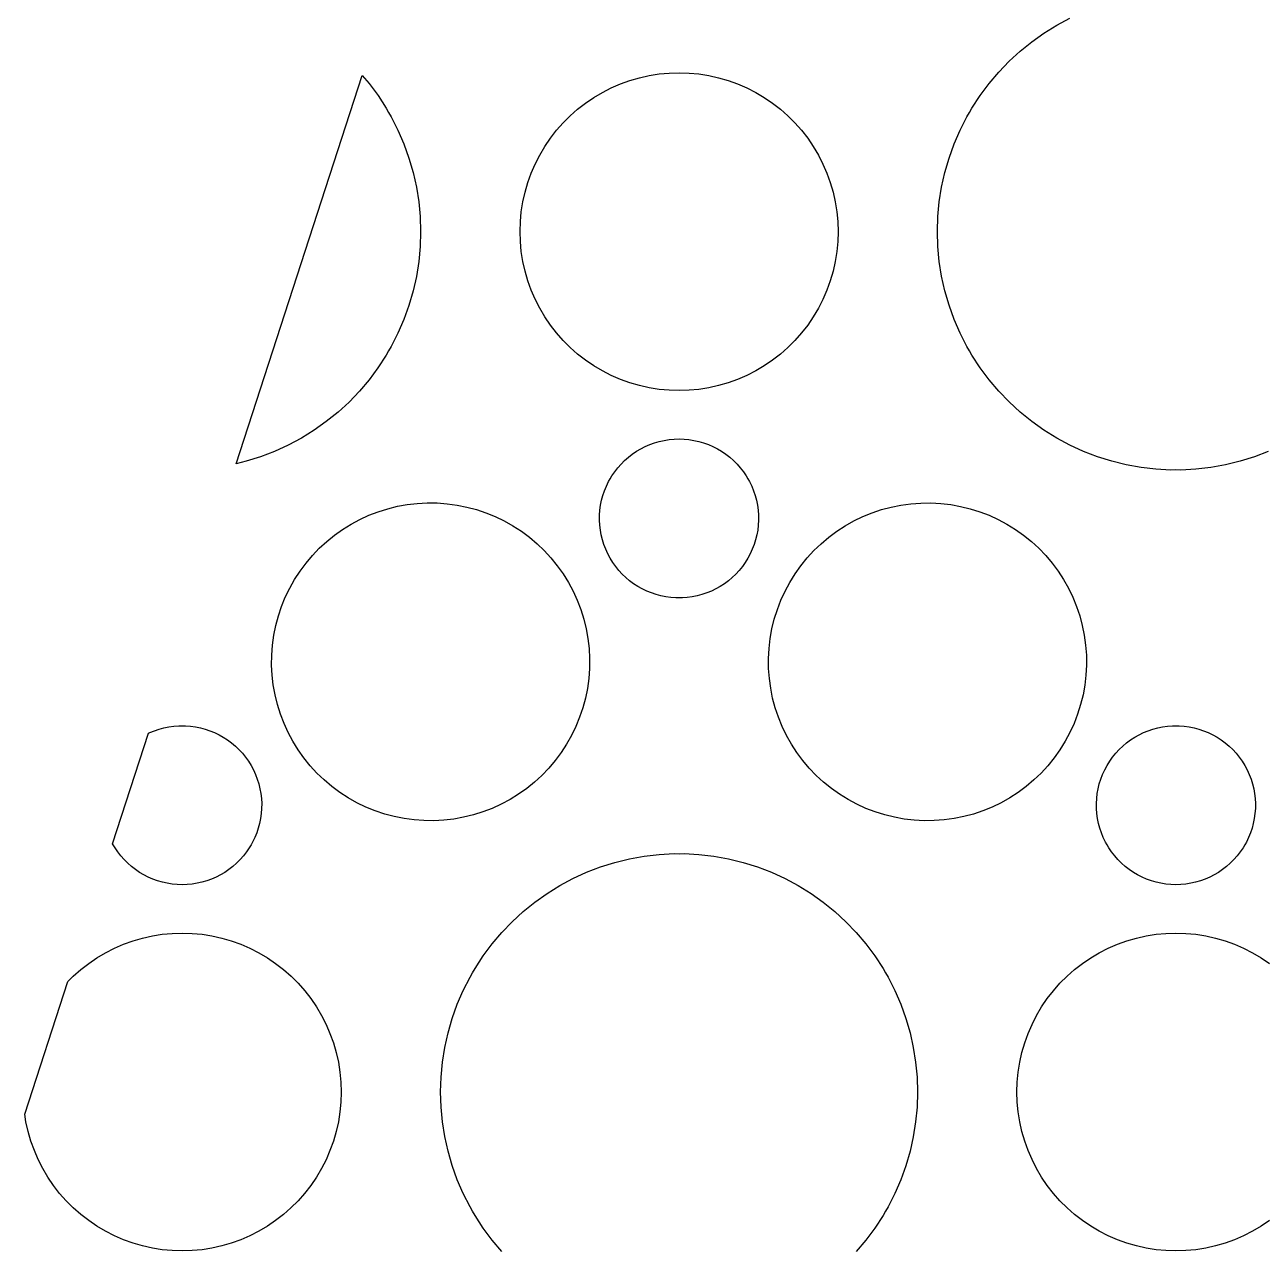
# Model space of a CAD drawing. Header units: metres. Extents: x -75 to 75, y 0 to 231.
# Drawn here: x -41.46 to -10.3, y 60.94 to 91.81 of the extents above; entities that cross this region are included whole.
import ezdxf

# ---------------------------------------------------------------- set-up
doc = ezdxf.new("R2010")
doc.units = ezdxf.units.M

msp = doc.modelspace()

# ---------------------------------------------------------------- linework, layer by layer
for p, q in [((-15.4991, 91.7984), (-15.1684, 91.9758)), ((-16.1266, 91.3815), (-15.8203, 91.5993)), ((-15.8203, 91.5993), (-15.4991, 91.7984)), ((-16.4211, 91.1438), (-16.1266, 91.3815)), ((-16.6985, 90.8886), (-16.4211, 91.1438)), ((-16.959, 90.6166), (-16.6985, 90.8886)), ((-36.1415, 80.7614), (-32.9676, 90.5297)), ((-32.9676, 90.5297), (-32.7988, 90.3297)), ((-26.4736, 90.321), (-26.2356, 90.4064)), ((-26.2356, 90.4064), (-25.9949, 90.477)), ((-25.9949, 90.477), (-25.7504, 90.5312)), ((-25.7504, 90.5312), (-25.5009, 90.5708)), ((-25.5009, 90.5708), (-25.2522, 90.5941)), ((-25.2522, 90.5941), (-25, 90.6021)), ((-25, 90.6021), (-24.7478, 90.5945)), ((-24.7478, 90.5945), (-24.4991, 90.5708)), ((-24.4991, 90.5708), (-24.2496, 90.5312)), ((-24.2496, 90.5312), (-24.0051, 90.477)), ((-24.0051, 90.477), (-23.7644, 90.4064)), ((-23.7644, 90.4064), (-23.5264, 90.321)), ((-17.2012, 90.3297), (-16.959, 90.6166)), ((-32.7988, 90.3297), (-32.5733, 90.0257)), ((-27.1427, 89.9799), (-26.9279, 90.107)), ((-26.9279, 90.107), (-26.704, 90.221)), ((-26.704, 90.221), (-26.4736, 90.321)), ((-23.5264, 90.321), (-23.296, 90.221)), ((-23.296, 90.221), (-23.0721, 90.107)), ((-23.0721, 90.107), (-22.8573, 89.9799)), ((-17.4267, 90.0257), (-17.2012, 90.3297)), ((-32.5733, 90.0257), (-32.3677, 89.7095)), ((-27.5505, 89.6835), (-27.3521, 89.838)), ((-27.3521, 89.838), (-27.1427, 89.9799)), ((-22.8573, 89.9799), (-22.6479, 89.838)), ((-22.6479, 89.838), (-22.4495, 89.6835)), ((-17.6323, 89.7095), (-17.4267, 90.0257)), ((-32.3677, 89.7095), (-32.3067, 89.6011)), ((-32.3067, 89.6011), (-32.2418, 89.4924)), ((-32.2418, 89.4924), (-32.0709, 89.156)), ((-27.9167, 89.3398), (-27.739, 89.5176)), ((-27.739, 89.5176), (-27.5505, 89.6835)), ((-22.4495, 89.6835), (-22.261, 89.5176)), ((-22.261, 89.5176), (-22.0833, 89.3398)), ((-17.9291, 89.156), (-17.7582, 89.4924)), ((-17.7582, 89.4924), (-17.6937, 89.6004)), ((-17.6937, 89.6004), (-17.6323, 89.7095)), ((-32.0709, 89.156), (-31.9218, 88.8119)), ((-28.2368, 88.953), (-28.0819, 89.1525)), ((-28.0819, 89.1525), (-27.9167, 89.3398)), ((-22.0833, 89.3398), (-21.9181, 89.1525)), ((-21.9181, 89.1525), (-21.7632, 88.953)), ((-18.0782, 88.8119), (-17.9291, 89.156)), ((-31.9218, 88.8119), (-31.794, 88.4556)), ((-28.3779, 88.7447), (-28.2368, 88.953)), ((-21.7632, 88.953), (-21.6221, 88.7447)), ((-18.206, 88.4556), (-18.0782, 88.8119)), ((-28.6198, 88.3045), (-28.5057, 88.5288)), ((-28.5057, 88.5288), (-28.3779, 88.7447)), ((-21.6221, 88.7447), (-21.4943, 88.5288)), ((-21.4943, 88.5288), (-21.3802, 88.3045)), ((-31.794, 88.4556), (-31.6883, 88.0936)), ((-28.7189, 88.0756), (-28.6198, 88.3045)), ((-21.3802, 88.3045), (-21.2811, 88.0756)), ((-18.3117, 88.0936), (-18.206, 88.4556)), ((-31.6883, 88.0936), (-31.6063, 87.7258)), ((-28.8044, 87.8376), (-28.7189, 88.0756)), ((-21.2811, 88.0756), (-21.1956, 87.8376)), ((-18.3937, 87.7258), (-18.3117, 88.0936)), ((-31.6063, 87.7258), (-31.5475, 87.3535)), ((-28.9295, 87.3508), (-28.875, 87.5961)), ((-28.875, 87.5961), (-28.8044, 87.8376)), ((-21.1956, 87.8376), (-21.125, 87.5961)), ((-21.125, 87.5961), (-21.0705, 87.3508)), ((-18.4525, 87.3535), (-18.3937, 87.7258)), ((-31.5475, 87.3535), (-31.5125, 86.9797)), ((-28.9688, 87.1029), (-28.9295, 87.3508)), ((-21.0705, 87.3508), (-21.0312, 87.1029)), ((-18.4879, 86.9797), (-18.4525, 87.3535)), ((-31.5125, 86.9797), (-31.5002, 86.6016)), ((-28.9925, 86.8542), (-28.9688, 87.1029)), ((-21.0312, 87.1029), (-21.0079, 86.8542)), ((-18.4998, 86.6032), (-18.4879, 86.9797)), ((-29.0001, 86.6032), (-28.9925, 86.8542)), ((-21.0079, 86.8542), (-20.9999, 86.6016)), ((-31.5002, 86.6016), (-31.5121, 86.2251)), ((-28.9921, 86.3506), (-29.0001, 86.6032)), ((-28.9688, 86.1019), (-28.9921, 86.3506)), ((-21.0075, 86.3506), (-21.0312, 86.1019)), ((-20.9999, 86.6016), (-21.0075, 86.3506)), ((-18.4875, 86.2251), (-18.4998, 86.6032)), ((-31.5121, 86.2251), (-31.5475, 85.8513)), ((-28.9295, 85.854), (-28.9688, 86.1019)), ((-21.0312, 86.1019), (-21.0709, 85.8524)), ((-18.4525, 85.8513), (-18.4875, 86.2251)), ((-31.5475, 85.8513), (-31.6067, 85.4774)), ((-28.875, 85.6087), (-28.9295, 85.854)), ((-21.0709, 85.8524), (-21.1254, 85.6071)), ((-18.3937, 85.479), (-18.4525, 85.8513)), ((-31.6067, 85.4774), (-31.6887, 85.1097)), ((-28.8044, 85.3672), (-28.875, 85.6087)), ((-21.1254, 85.6071), (-21.196, 85.3657)), ((-18.3117, 85.1112), (-18.3937, 85.479)), ((-31.6887, 85.1097), (-31.7944, 84.7477)), ((-28.7189, 85.1292), (-28.8044, 85.3672)), ((-28.6198, 84.9003), (-28.7189, 85.1292)), ((-21.2811, 85.1292), (-21.381, 84.8988)), ((-21.196, 85.3657), (-21.2811, 85.1292)), ((-18.206, 84.7492), (-18.3117, 85.1112)), ((-31.7944, 84.7477), (-31.9218, 84.3929)), ((-28.5057, 84.676), (-28.6198, 84.9003)), ((-21.381, 84.8988), (-21.4951, 84.6748)), ((-18.0782, 84.3929), (-18.206, 84.7492)), ((-28.3779, 84.4601), (-28.5057, 84.676)), ((-28.2368, 84.2518), (-28.3779, 84.4601)), ((-21.6221, 84.4601), (-21.764, 84.2506)), ((-21.4951, 84.6748), (-21.6221, 84.4601)), ((-31.9218, 84.3929), (-32.0717, 84.0473)), ((-28.0819, 84.0523), (-28.2368, 84.2518)), ((-21.764, 84.2506), (-21.9185, 84.0523)), ((-17.9291, 84.0488), (-18.0782, 84.3929)), ((-32.0717, 84.0473), (-32.2426, 83.7112)), ((-27.9167, 83.865), (-28.0819, 84.0523)), ((-27.739, 83.6872), (-27.9167, 83.865)), ((-22.0844, 83.8638), (-22.2622, 83.6861)), ((-21.9185, 84.0523), (-22.0844, 83.8638)), ((-17.7582, 83.7124), (-17.9291, 84.0488)), ((-32.3067, 83.6037), (-32.3677, 83.4953)), ((-32.2426, 83.7112), (-32.3067, 83.6037)), ((-27.5505, 83.5213), (-27.739, 83.6872)), ((-27.3521, 83.3668), (-27.5505, 83.5213)), ((-22.4495, 83.5209), (-22.649, 83.366)), ((-22.2622, 83.6861), (-22.4495, 83.5209)), ((-17.6933, 83.6037), (-17.7582, 83.7124)), ((-17.6323, 83.4953), (-17.6933, 83.6037)), ((-32.3677, 83.4953), (-32.5741, 83.1779)), ((-27.1427, 83.2249), (-27.3521, 83.3668)), ((-26.9279, 83.0978), (-27.1427, 83.2249)), ((-22.8573, 83.2249), (-23.0721, 83.0978)), ((-22.649, 83.366), (-22.8573, 83.2249)), ((-17.4267, 83.1791), (-17.6323, 83.4953)), ((-32.5741, 83.1779), (-32.7988, 82.8751)), ((-26.704, 82.9838), (-26.9279, 83.0978)), ((-26.4736, 82.8838), (-26.704, 82.9838)), ((-26.2356, 82.7984), (-26.4736, 82.8838)), ((-23.5264, 82.8838), (-23.7644, 82.7984)), ((-23.296, 82.9838), (-23.5264, 82.8838)), ((-23.0721, 83.0978), (-23.296, 82.9838)), ((-17.2012, 82.8751), (-17.4267, 83.1791)), ((-33.0421, 82.5871), (-33.3027, 82.3151)), ((-32.7988, 82.8751), (-33.0421, 82.5871)), ((-25.9941, 82.7278), (-26.2356, 82.7984)), ((-25.7504, 82.6736), (-25.9941, 82.7278)), ((-25.5009, 82.634), (-25.7504, 82.6736)), ((-25.2522, 82.6103), (-25.5009, 82.634)), ((-25, 82.6027), (-25.2522, 82.6103)), ((-24.7478, 82.6107), (-25, 82.6027)), ((-24.4991, 82.634), (-24.7478, 82.6107)), ((-24.2496, 82.6736), (-24.4991, 82.634)), ((-24.0059, 82.7278), (-24.2496, 82.6736)), ((-23.7644, 82.7984), (-24.0059, 82.7278)), ((-16.959, 82.5882), (-17.2012, 82.8751)), ((-16.6985, 82.3162), (-16.959, 82.5882)), ((-33.3027, 82.3151), (-33.5789, 82.061)), ((-16.4211, 82.061), (-16.6985, 82.3162)), ((-33.5789, 82.061), (-33.8734, 81.8233)), ((-16.1266, 81.8233), (-16.4211, 82.061)), ((-33.8734, 81.8233), (-34.1797, 81.6055)), ((-15.8203, 81.6051), (-16.1266, 81.8233)), ((-34.5009, 81.4064), (-34.8331, 81.2283)), ((-34.1797, 81.6055), (-34.5009, 81.4064)), ((-25.6176, 81.2878), (-25.4974, 81.3232)), ((-25.4974, 81.3232), (-25.3757, 81.3499)), ((-25.3757, 81.3499), (-25.2502, 81.3698)), ((-25.2502, 81.3698), (-25.1251, 81.3816)), ((-25.1251, 81.3816), (-25, 81.3862)), ((-25, 81.3862), (-24.8749, 81.3816)), ((-24.8749, 81.3816), (-24.7498, 81.3698)), ((-24.7498, 81.3698), (-24.6243, 81.3499)), ((-24.6243, 81.3499), (-24.5026, 81.3232)), ((-24.5026, 81.3232), (-24.3824, 81.2878)), ((-15.4991, 81.4064), (-15.8203, 81.6051)), ((-15.1684, 81.229), (-15.4991, 81.4064)), ((-35.1757, 81.0719), (-35.5263, 80.9368)), ((-34.8331, 81.2283), (-35.1757, 81.0719)), ((-26.1765, 81.0032), (-26.0712, 81.0749)), ((-26.0712, 81.0749), (-25.9644, 81.1378)), ((-25.9644, 81.1378), (-25.8526, 81.1951)), ((-25.8526, 81.1951), (-25.7374, 81.245)), ((-25.7374, 81.245), (-25.6176, 81.2878)), ((-24.3824, 81.2878), (-24.2626, 81.245)), ((-24.2626, 81.245), (-24.1474, 81.1951)), ((-24.1474, 81.1951), (-24.0356, 81.1378)), ((-24.0356, 81.1378), (-23.9288, 81.0749)), ((-23.9288, 81.0749), (-23.8235, 81.0032)), ((-14.8243, 81.0719), (-15.1684, 81.229)), ((-14.4737, 80.9368), (-14.8243, 81.0719)), ((-10.1757, 81.0719), (-10.5263, 80.9368)), ((-35.8875, 80.8239), (-36.1415, 80.7614)), ((-35.5263, 80.9368), (-35.8875, 80.8239)), ((-26.5408, 80.6614), (-26.4587, 80.7545)), ((-26.4587, 80.7545), (-26.3699, 80.8434)), ((-26.3699, 80.8434), (-26.2756, 80.9265)), ((-26.2756, 80.9265), (-26.1765, 81.0032)), ((-23.8235, 81.0032), (-23.7244, 80.9265)), ((-23.7244, 80.9265), (-23.6301, 80.8434)), ((-23.6301, 80.8434), (-23.5413, 80.7545)), ((-23.5413, 80.7545), (-23.4592, 80.6614)), ((-14.1125, 80.8239), (-14.4737, 80.9368)), ((-13.7482, 80.7343), (-14.1125, 80.8239)), ((-13.3755, 80.6671), (-13.7482, 80.7343)), ((-11.2518, 80.7343), (-11.6245, 80.6667)), ((-10.8875, 80.8239), (-11.2518, 80.7343)), ((-10.5263, 80.9368), (-10.8875, 80.8239)), ((-26.7723, 80.3127), (-26.7323, 80.3848)), ((-26.7323, 80.3848), (-26.6891, 80.4565)), ((-26.6891, 80.4565), (-26.6186, 80.5611)), ((-26.6186, 80.5611), (-26.5408, 80.6614)), ((-23.4592, 80.6614), (-23.3814, 80.5611)), ((-23.3814, 80.5611), (-23.3109, 80.4565)), ((-23.3109, 80.4565), (-23.2681, 80.3852)), ((-23.2681, 80.3852), (-23.2277, 80.3127)), ((-13.0016, 80.624), (-13.3755, 80.6671)), ((-12.6263, 80.6038), (-13.0016, 80.624)), ((-12.5, 80.6053), (-12.6263, 80.6038)), ((-12.3737, 80.6042), (-12.5, 80.6053)), ((-11.9987, 80.624), (-12.3737, 80.6042)), ((-11.6245, 80.6667), (-11.9987, 80.624)), ((-26.9154, 79.9629), (-26.8749, 80.0819)), ((-26.8749, 80.0819), (-26.828, 80.1983)), ((-26.828, 80.1983), (-26.7723, 80.3127)), ((-23.2277, 80.3127), (-23.172, 80.1983)), ((-23.172, 80.1983), (-23.1251, 80.0819)), ((-23.1251, 80.0819), (-23.0846, 79.9629)), ((-31.8359, 79.7344), (-31.5845, 79.763)), ((-31.5845, 79.763), (-31.3351, 79.7764)), ((-31.3351, 79.7764), (-31.0822, 79.7741)), ((-31.0822, 79.7741), (-30.8331, 79.7554)), ((-26.973, 79.7184), (-26.9478, 79.8416)), ((-26.9478, 79.8416), (-26.9154, 79.9629)), ((-23.0846, 79.9629), (-23.0522, 79.8416)), ((-23.0522, 79.8416), (-23.027, 79.7184)), ((-19.1669, 79.7554), (-18.9178, 79.7737)), ((-18.9178, 79.7737), (-18.6649, 79.7768)), ((-18.6649, 79.7768), (-18.4151, 79.763)), ((-18.4151, 79.763), (-18.1641, 79.7344)), ((-33.0299, 79.3598), (-32.7999, 79.4651)), ((-32.7999, 79.4651), (-32.5672, 79.5547)), ((-32.5672, 79.5547), (-32.3269, 79.6295)), ((-32.3269, 79.6295), (-32.0812, 79.6902)), ((-32.0812, 79.6902), (-31.8359, 79.7344)), ((-30.8331, 79.7554), (-30.5828, 79.7215)), ((-30.5828, 79.7215), (-30.3364, 79.6715)), ((-30.3364, 79.6715), (-30.0953, 79.6066)), ((-30.0953, 79.6066), (-29.8569, 79.5265)), ((-29.8569, 79.5265), (-29.6227, 79.4312)), ((-27, 79.343), (-26.9993, 79.4704)), ((-26.9993, 79.4704), (-26.9894, 79.594)), ((-26.9894, 79.594), (-26.973, 79.7184)), ((-23.027, 79.7184), (-23.0106, 79.594)), ((-23.0106, 79.594), (-23.0011, 79.4704)), ((-23.0011, 79.4704), (-22.9996, 79.343)), ((-20.3773, 79.4312), (-20.1431, 79.5265)), ((-20.1431, 79.5265), (-19.9047, 79.6066)), ((-19.9047, 79.6066), (-19.6636, 79.6715)), ((-19.6636, 79.6715), (-19.4172, 79.7215)), ((-19.4172, 79.7215), (-19.1669, 79.7554)), ((-18.1641, 79.7344), (-17.9188, 79.6898)), ((-17.9188, 79.6898), (-17.6731, 79.6295)), ((-17.6731, 79.6295), (-17.4328, 79.5547)), ((-17.4328, 79.5547), (-17.2001, 79.4651)), ((-17.2001, 79.4651), (-16.9701, 79.3598)), ((-33.4641, 79.1088), (-33.2493, 79.2419)), ((-33.2493, 79.2419), (-33.0299, 79.3598)), ((-29.6227, 79.4312), (-29.3968, 79.3217)), ((-29.3968, 79.3217), (-29.179, 79.1992)), ((-29.179, 79.1992), (-28.9673, 79.0615)), ((-26.9936, 79.2194), (-27, 79.343)), ((-26.9791, 79.0943), (-26.9936, 79.2194)), ((-23.0064, 79.2191), (-23.0209, 79.0943)), ((-22.9996, 79.343), (-23.0064, 79.2191)), ((-21.0327, 79.0615), (-20.821, 79.1992)), ((-20.821, 79.1992), (-20.6032, 79.3217)), ((-20.6032, 79.3217), (-20.3773, 79.4312)), ((-16.9701, 79.3598), (-16.7507, 79.2419)), ((-16.7507, 79.2419), (-16.5359, 79.1092)), ((-33.8646, 78.8055), (-33.6681, 78.9642)), ((-33.6681, 78.9642), (-33.4641, 79.1088)), ((-28.9673, 79.0615), (-28.7651, 78.9116)), ((-28.7651, 78.9116), (-28.5732, 78.7495)), ((-26.9569, 78.9707), (-26.9791, 79.0943)), ((-26.9268, 78.8486), (-26.9569, 78.9707)), ((-26.889, 78.7273), (-26.9268, 78.8486)), ((-23.0736, 78.8471), (-23.111, 78.7273)), ((-23.0434, 78.9692), (-23.0736, 78.8471)), ((-23.0209, 79.0943), (-23.0434, 78.9692)), ((-21.4268, 78.7495), (-21.2349, 78.9116)), ((-21.2349, 78.9116), (-21.0327, 79.0615)), ((-16.5359, 79.1092), (-16.3319, 78.9642)), ((-16.3319, 78.9642), (-16.1354, 78.8055)), ((-34.2236, 78.4534), (-34.0496, 78.635)), ((-34.0496, 78.635), (-33.8646, 78.8055)), ((-28.5732, 78.7495), (-28.3916, 78.5755)), ((-28.3916, 78.5755), (-28.2227, 78.3916)), ((-26.844, 78.6118), (-26.889, 78.7273)), ((-26.7921, 78.4973), (-26.844, 78.6118)), ((-23.1564, 78.6106), (-23.2086, 78.4958)), ((-23.111, 78.7273), (-23.1564, 78.6106)), ((-21.7773, 78.3916), (-21.6084, 78.5755)), ((-21.6084, 78.5755), (-21.4268, 78.7495)), ((-16.1354, 78.8055), (-15.9504, 78.635)), ((-15.9504, 78.635), (-15.7764, 78.4534)), ((-34.5348, 78.0594), (-34.3842, 78.2627)), ((-34.3842, 78.2627), (-34.2236, 78.4534)), ((-28.2227, 78.3916), (-28.064, 78.1956)), ((-26.7323, 78.3848), (-26.7921, 78.4973)), ((-26.6651, 78.278), (-26.7323, 78.3848)), ((-26.593, 78.1761), (-26.6651, 78.278)), ((-23.3345, 78.278), (-23.4077, 78.175)), ((-23.2677, 78.3848), (-23.3345, 78.278)), ((-23.2086, 78.4958), (-23.2677, 78.3848)), ((-21.936, 78.1956), (-21.7773, 78.3916)), ((-15.7764, 78.4534), (-15.6158, 78.2627)), ((-15.6158, 78.2627), (-15.4652, 78.0594)), ((-34.6718, 77.8488), (-34.5348, 78.0594)), ((-28.064, 78.1956), (-27.919, 77.9919)), ((-27.919, 77.9919), (-27.7851, 77.7756)), ((-26.5137, 78.0773), (-26.593, 78.1761)), ((-26.4297, 77.9861), (-26.5137, 78.0773)), ((-26.339, 77.8992), (-26.4297, 77.9861)), ((-26.2428, 77.8183), (-26.339, 77.8992)), ((-23.661, 77.8992), (-23.7572, 77.8183)), ((-23.5714, 77.985), (-23.661, 77.8992)), ((-23.4863, 78.0773), (-23.5714, 77.985)), ((-23.4077, 78.175), (-23.4863, 78.0773)), ((-22.2149, 77.7756), (-22.081, 77.9919)), ((-22.081, 77.9919), (-21.936, 78.1956)), ((-15.4652, 78.0594), (-15.3282, 77.8488)), ((-34.9049, 77.4036), (-34.7946, 77.631)), ((-34.7946, 77.631), (-34.6718, 77.8488)), ((-27.7851, 77.7756), (-27.6665, 77.5543)), ((-26.1417, 77.7431), (-26.2428, 77.8183)), ((-26.0353, 77.6741), (-26.1417, 77.7431)), ((-25.9274, 77.6127), (-26.0353, 77.6741)), ((-25.8141, 77.5585), (-25.9274, 77.6127)), ((-24.0742, 77.6119), (-24.1859, 77.5585)), ((-23.9647, 77.6741), (-24.0742, 77.6119)), ((-23.8594, 77.7424), (-23.9647, 77.6741)), ((-23.7572, 77.8183), (-23.8594, 77.7424)), ((-22.3335, 77.5543), (-22.2149, 77.7756)), ((-15.3282, 77.8488), (-15.2054, 77.631)), ((-15.2054, 77.631), (-15.0951, 77.4036)), ((-34.9991, 77.1713), (-34.9049, 77.4036)), ((-27.6665, 77.5543), (-27.5623, 77.3258)), ((-27.5623, 77.3258), (-27.4727, 77.0931)), ((-25.6966, 77.5105), (-25.8141, 77.5585)), ((-25.5772, 77.47), (-25.6966, 77.5105)), ((-25.4574, 77.438), (-25.5772, 77.47)), ((-25.3342, 77.4132), (-25.4574, 77.438)), ((-25.2083, 77.396), (-25.3342, 77.4132)), ((-25.0839, 77.3865), (-25.2083, 77.396)), ((-24.9996, 77.3861), (-25.0839, 77.3865)), ((-24.9157, 77.3869), (-24.9996, 77.3861)), ((-24.7917, 77.396), (-24.9157, 77.3869)), ((-24.6658, 77.4132), (-24.7917, 77.396)), ((-24.5426, 77.438), (-24.6658, 77.4132)), ((-24.4228, 77.47), (-24.5426, 77.438)), ((-24.3034, 77.5105), (-24.4228, 77.47)), ((-24.1859, 77.5585), (-24.3034, 77.5105)), ((-22.5273, 77.0931), (-22.4377, 77.3258)), ((-22.4377, 77.3258), (-22.3335, 77.5543)), ((-15.0951, 77.4036), (-15.0009, 77.1713)), ((-35.0796, 76.9329), (-34.9991, 77.1713)), ((-27.4727, 77.0931), (-27.3972, 76.8517)), ((-22.6028, 76.8517), (-22.5273, 77.0931)), ((-15.0009, 77.1713), (-14.9204, 76.9329)), ((-35.1944, 76.4439), (-35.1448, 76.6899)), ((-35.1448, 76.6899), (-35.0796, 76.9329)), ((-27.3972, 76.8517), (-27.3369, 76.6075)), ((-22.6627, 76.6075), (-22.6028, 76.8517)), ((-14.9204, 76.9329), (-14.8552, 76.6899)), ((-14.8552, 76.6899), (-14.8056, 76.4439)), ((-35.2283, 76.1948), (-35.1944, 76.4439)), ((-27.3369, 76.6075), (-27.2923, 76.3599)), ((-27.2923, 76.3599), (-27.264, 76.1105)), ((-22.736, 76.1105), (-22.7077, 76.3599)), ((-22.7077, 76.3599), (-22.6627, 76.6075)), ((-14.8056, 76.4439), (-14.7717, 76.1948)), ((-35.247, 75.9457), (-35.2283, 76.1948)), ((-27.264, 76.1105), (-27.2507, 75.861)), ((-22.7497, 75.861), (-22.736, 76.1105)), ((-14.7717, 76.1948), (-14.7533, 75.9457)), ((-35.2493, 75.6931), (-35.247, 75.9457)), ((-27.2507, 75.861), (-27.253, 75.6084)), ((-22.7467, 75.6084), (-22.7497, 75.861)), ((-14.7533, 75.9457), (-14.7503, 75.6931)), ((-35.236, 75.4436), (-35.2493, 75.6931)), ((-35.2077, 75.1942), (-35.236, 75.4436)), ((-27.253, 75.6084), (-27.2717, 75.3593)), ((-22.7283, 75.3593), (-22.7467, 75.6084)), ((-14.764, 75.4417), (-14.7926, 75.1923)), ((-14.7503, 75.6931), (-14.764, 75.4417)), ((-35.1631, 74.9466), (-35.2077, 75.1942)), ((-27.306, 75.1087), (-27.3556, 74.8627)), ((-27.2717, 75.3593), (-27.306, 75.1087)), ((-22.6944, 75.1102), (-22.7283, 75.3593)), ((-22.6448, 74.8642), (-22.6944, 75.1102)), ((-14.7926, 75.1923), (-14.8373, 74.9466)), ((-35.1028, 74.7025), (-35.1631, 74.9466)), ((-27.3556, 74.8627), (-27.4208, 74.6197)), ((-22.5796, 74.6212), (-22.6448, 74.8642)), ((-14.8373, 74.9466), (-14.8975, 74.7009)), ((-35.0273, 74.461), (-35.1028, 74.7025)), ((-27.4208, 74.6197), (-27.5009, 74.3828)), ((-22.4991, 74.3828), (-22.5796, 74.6212)), ((-14.8975, 74.7009), (-14.9727, 74.461)), ((-37.8342, 74.1409), (-37.7083, 74.1581)), ((-37.7083, 74.1581), (-37.5843, 74.1673)), ((-37.5843, 74.1673), (-37.5004, 74.168)), ((-37.5004, 74.168), (-37.4161, 74.1676)), ((-37.4161, 74.1676), (-37.2917, 74.1581)), ((-37.2917, 74.1581), (-37.1658, 74.1409)), ((-34.9377, 74.2283), (-35.0273, 74.461)), ((-34.8335, 73.9998), (-34.9377, 74.2283)), ((-27.5009, 74.3828), (-27.5959, 74.1489)), ((-22.4049, 74.1505), (-22.4991, 74.3828)), ((-15.0627, 74.2271), (-15.1672, 73.9983)), ((-14.9727, 74.461), (-15.0627, 74.2271)), ((-12.8342, 74.1409), (-12.7083, 74.1581)), ((-12.7083, 74.1581), (-12.5843, 74.1673)), ((-12.5843, 74.1673), (-12.5004, 74.168)), ((-12.5004, 74.168), (-12.4161, 74.1676)), ((-12.4161, 74.1676), (-12.2917, 74.1581)), ((-12.2917, 74.1581), (-12.1658, 74.1409)), ((-39.2486, 71.1988), (-38.3446, 73.981)), ((-38.3446, 73.981), (-38.3141, 73.9956)), ((-38.3141, 73.9956), (-38.1966, 74.0437)), ((-38.1966, 74.0437), (-38.0768, 74.0841)), ((-38.0768, 74.0841), (-37.9574, 74.1161)), ((-37.9574, 74.1161), (-37.8342, 74.1409)), ((-37.1658, 74.1409), (-37.0426, 74.1161)), ((-37.0426, 74.1161), (-36.9232, 74.0841)), ((-36.9232, 74.0841), (-36.8034, 74.0437)), ((-36.8034, 74.0437), (-36.6859, 73.9956)), ((-36.6859, 73.9956), (-36.5726, 73.9414)), ((-36.5726, 73.9414), (-36.4647, 73.88)), ((-36.4647, 73.88), (-36.3583, 73.811)), ((-34.7145, 73.7778), (-34.8335, 73.9998)), ((-27.7054, 73.9231), (-27.8282, 73.7053)), ((-27.5959, 74.1489), (-27.7054, 73.9231)), ((-22.2946, 73.9231), (-22.4049, 74.1505)), ((-22.1718, 73.7053), (-22.2946, 73.9231)), ((-15.1672, 73.9983), (-15.2855, 73.7778)), ((-13.6417, 73.811), (-13.5353, 73.88)), ((-13.5353, 73.88), (-13.4274, 73.9414)), ((-13.4274, 73.9414), (-13.3141, 73.9956)), ((-13.3141, 73.9956), (-13.1966, 74.0437)), ((-13.1966, 74.0437), (-13.0768, 74.0841)), ((-13.0768, 74.0841), (-12.9574, 74.1161)), ((-12.9574, 74.1161), (-12.8342, 74.1409)), ((-12.1658, 74.1409), (-12.0426, 74.1161)), ((-12.0426, 74.1161), (-11.9232, 74.0841)), ((-11.9232, 74.0841), (-11.8034, 74.0437)), ((-11.8034, 74.0437), (-11.6859, 73.9956)), ((-11.6859, 73.9956), (-11.5726, 73.9414)), ((-11.5726, 73.9414), (-11.4647, 73.88)), ((-11.4647, 73.88), (-11.3583, 73.811)), ((-36.3583, 73.811), (-36.2572, 73.7358)), ((-36.2572, 73.7358), (-36.161, 73.6549)), ((-36.161, 73.6549), (-36.0703, 73.568)), ((-36.0703, 73.568), (-35.9863, 73.4768)), ((-34.581, 73.5622), (-34.7145, 73.7778)), ((-34.436, 73.3585), (-34.581, 73.5622)), ((-27.8282, 73.7053), (-27.9659, 73.4936)), ((-22.0348, 73.4947), (-22.1718, 73.7053)), ((-15.419, 73.5622), (-15.5647, 73.3574)), ((-15.2855, 73.7778), (-15.419, 73.5622)), ((-14.0137, 73.4768), (-13.9297, 73.568)), ((-13.9297, 73.568), (-13.839, 73.6549)), ((-13.839, 73.6549), (-13.7428, 73.7358)), ((-13.7428, 73.7358), (-13.6417, 73.811)), ((-11.3583, 73.811), (-11.2572, 73.7358)), ((-11.2572, 73.7358), (-11.161, 73.6549)), ((-11.161, 73.6549), (-11.0703, 73.568)), ((-11.0703, 73.568), (-10.9863, 73.4768)), ((-35.9863, 73.4768), (-35.907, 73.378)), ((-35.907, 73.378), (-35.8349, 73.2761)), ((-35.8349, 73.2761), (-35.7677, 73.1693)), ((-34.2773, 73.1625), (-34.436, 73.3585)), ((-28.1158, 73.2914), (-28.2776, 73.0995)), ((-27.9659, 73.4936), (-28.1158, 73.2914)), ((-21.8842, 73.2914), (-22.0348, 73.4947)), ((-21.7236, 73.1007), (-21.8842, 73.2914)), ((-15.5647, 73.3574), (-15.7227, 73.1625)), ((-14.2323, 73.1693), (-14.1655, 73.2761)), ((-14.1655, 73.2761), (-14.093, 73.378)), ((-14.093, 73.378), (-14.0137, 73.4768)), ((-10.9863, 73.4768), (-10.907, 73.378)), ((-10.907, 73.378), (-10.8349, 73.2761)), ((-10.8349, 73.2761), (-10.7677, 73.1693)), ((-35.7677, 73.1693), (-35.7079, 73.0568)), ((-35.7079, 73.0568), (-35.656, 72.9424)), ((-35.656, 72.9424), (-35.611, 72.8268)), ((-34.1084, 72.9786), (-34.2773, 73.1625)), ((-33.9268, 72.8046), (-34.1084, 72.9786)), ((-28.4515, 72.9179), (-28.6354, 72.7486)), ((-28.2776, 73.0995), (-28.4515, 72.9179)), ((-21.5496, 72.9191), (-21.7236, 73.1007)), ((-21.3646, 72.7486), (-21.5496, 72.9191)), ((-15.8928, 72.9774), (-16.0732, 72.8046)), ((-15.7227, 73.1625), (-15.8928, 72.9774)), ((-14.389, 72.8268), (-14.344, 72.9424)), ((-14.344, 72.9424), (-14.2921, 73.0568)), ((-14.2921, 73.0568), (-14.2323, 73.1693)), ((-10.7677, 73.1693), (-10.7079, 73.0568)), ((-10.7079, 73.0568), (-10.656, 72.9424)), ((-10.656, 72.9424), (-10.611, 72.8268)), ((-35.611, 72.8268), (-35.5732, 72.7055)), ((-35.5732, 72.7055), (-35.5431, 72.5834)), ((-33.7349, 72.6425), (-33.9268, 72.8046)), ((-33.5327, 72.4926), (-33.7349, 72.6425)), ((-28.6354, 72.7486), (-28.8319, 72.5899)), ((-21.1681, 72.5899), (-21.3646, 72.7486)), ((-16.2651, 72.6425), (-16.4684, 72.4918)), ((-16.0732, 72.8046), (-16.2651, 72.6425)), ((-14.4569, 72.5834), (-14.4268, 72.7055)), ((-14.4268, 72.7055), (-14.389, 72.8268)), ((-10.611, 72.8268), (-10.5732, 72.7055)), ((-10.5732, 72.7055), (-10.5431, 72.5834)), ((-35.5431, 72.5834), (-35.5209, 72.4598)), ((-35.5209, 72.4598), (-35.5064, 72.3347)), ((-35.5064, 72.3347), (-35.5, 72.2111)), ((-33.321, 72.3549), (-33.5327, 72.4926)), ((-33.1032, 72.2324), (-33.321, 72.3549)), ((-29.2507, 72.3122), (-29.4716, 72.1935)), ((-29.0359, 72.4453), (-29.2507, 72.3122)), ((-28.8319, 72.5899), (-29.0359, 72.4453)), ((-20.9641, 72.4449), (-21.1681, 72.5899)), ((-20.7493, 72.3122), (-20.9641, 72.4449)), ((-20.5299, 72.1943), (-20.7493, 72.3122)), ((-16.679, 72.3549), (-16.8968, 72.2324)), ((-16.4684, 72.4918), (-16.679, 72.3549)), ((-14.5004, 72.2111), (-14.4936, 72.3351)), ((-14.4936, 72.3351), (-14.4791, 72.4598)), ((-14.4791, 72.4598), (-14.4569, 72.5834)), ((-10.5431, 72.5834), (-10.5209, 72.4598)), ((-10.5209, 72.4598), (-10.5064, 72.3347)), ((-10.5064, 72.3347), (-10.5, 72.2111)), ((-35.5007, 72.0837), (-35.5106, 71.9601)), ((-35.5, 72.2111), (-35.5007, 72.0837)), ((-32.8773, 72.123), (-33.1032, 72.2324)), ((-32.6431, 72.0276), (-32.8773, 72.123)), ((-32.4051, 71.9475), (-32.6431, 72.0276)), ((-29.9328, 71.9994), (-30.1731, 71.9246)), ((-29.7001, 72.089), (-29.9328, 71.9994)), ((-29.4716, 72.1935), (-29.7001, 72.089)), ((-20.2999, 72.089), (-20.5299, 72.1943)), ((-20.0672, 71.9994), (-20.2999, 72.089)), ((-19.8269, 71.9246), (-20.0672, 71.9994)), ((-17.3569, 72.0276), (-17.5949, 71.9475)), ((-17.1227, 72.123), (-17.3569, 72.0276)), ((-16.8968, 72.2324), (-17.1227, 72.123)), ((-14.4989, 72.0837), (-14.5004, 72.2111)), ((-14.4894, 71.9601), (-14.4989, 72.0837)), ((-10.5007, 72.0837), (-10.5106, 71.9601)), ((-10.5, 72.2111), (-10.5007, 72.0837)), ((-35.5526, 71.711), (-35.585, 71.5897)), ((-35.5274, 71.8342), (-35.5526, 71.711)), ((-35.5106, 71.9601), (-35.5274, 71.8342)), ((-32.1636, 71.8826), (-32.4051, 71.9475)), ((-31.9172, 71.8327), (-32.1636, 71.8826)), ((-31.6669, 71.7987), (-31.9172, 71.8327)), ((-31.4178, 71.78), (-31.6669, 71.7987)), ((-31.1649, 71.7777), (-31.4178, 71.78)), ((-30.9155, 71.7911), (-31.1649, 71.7777)), ((-30.6641, 71.8197), (-30.9155, 71.7911)), ((-30.4188, 71.8639), (-30.6641, 71.8197)), ((-30.1731, 71.9246), (-30.4188, 71.8639)), ((-19.5812, 71.8639), (-19.8269, 71.9246)), ((-19.3359, 71.8197), (-19.5812, 71.8639)), ((-19.0849, 71.7911), (-19.3359, 71.8197)), ((-18.8351, 71.7773), (-19.0849, 71.7911)), ((-18.5822, 71.7804), (-18.8351, 71.7773)), ((-18.3331, 71.7987), (-18.5822, 71.7804)), ((-18.0828, 71.8327), (-18.3331, 71.7987)), ((-17.8364, 71.8826), (-18.0828, 71.8327)), ((-17.5949, 71.9475), (-17.8364, 71.8826)), ((-14.473, 71.8357), (-14.4894, 71.9601)), ((-14.4478, 71.7125), (-14.473, 71.8357)), ((-14.4154, 71.5912), (-14.4478, 71.7125)), ((-10.5526, 71.711), (-10.585, 71.5897)), ((-10.5274, 71.8342), (-10.5526, 71.711)), ((-10.5106, 71.9601), (-10.5274, 71.8342)), ((-35.6728, 71.3543), (-35.7277, 71.2414)), ((-35.6251, 71.4722), (-35.6728, 71.3543)), ((-35.585, 71.5897), (-35.6251, 71.4722)), ((-14.3749, 71.4722), (-14.4154, 71.5912)), ((-14.328, 71.3558), (-14.3749, 71.4722)), ((-14.2723, 71.2414), (-14.328, 71.3558)), ((-10.6728, 71.3543), (-10.7277, 71.2414)), ((-10.6251, 71.4722), (-10.6728, 71.3543)), ((-10.585, 71.5897), (-10.6251, 71.4722)), ((-39.2319, 71.1689), (-39.2486, 71.1988)), ((-39.1891, 71.0976), (-39.2319, 71.1689)), ((-39.1186, 70.993), (-39.1891, 71.0976)), ((-35.8116, 71.0964), (-35.8822, 70.9919)), ((-35.7677, 71.1693), (-35.8116, 71.0964)), ((-35.7277, 71.2414), (-35.7677, 71.1693)), ((-14.2319, 71.1689), (-14.2723, 71.2414)), ((-14.1891, 71.0976), (-14.2319, 71.1689)), ((-14.1186, 70.993), (-14.1891, 71.0976)), ((-10.8116, 71.0964), (-10.8822, 70.9919)), ((-10.7677, 71.1693), (-10.8116, 71.0964)), ((-10.7277, 71.2414), (-10.7677, 71.1693)), ((-39.0408, 70.8927), (-39.1186, 70.993)), ((-38.9587, 70.7996), (-39.0408, 70.8927)), ((-38.8699, 70.7108), (-38.9587, 70.7996)), ((-36.0424, 70.7985), (-36.1313, 70.7096)), ((-35.9596, 70.8927), (-36.0424, 70.7985)), ((-35.8822, 70.9919), (-35.9596, 70.8927)), ((-26.9737, 70.6173), (-26.6125, 70.7302)), ((-26.6125, 70.7302), (-26.2482, 70.8199)), ((-26.2482, 70.8199), (-25.8755, 70.8874)), ((-25.8755, 70.8874), (-25.5013, 70.9301)), ((-25.5013, 70.9301), (-25.1263, 70.9499)), ((-25.1263, 70.9499), (-25, 70.9488)), ((-25, 70.9488), (-24.8737, 70.9503)), ((-24.8737, 70.9503), (-24.4984, 70.9301)), ((-24.4984, 70.9301), (-24.1245, 70.887)), ((-24.1245, 70.887), (-23.7518, 70.8199)), ((-23.7518, 70.8199), (-23.3875, 70.7302)), ((-23.3875, 70.7302), (-23.0263, 70.6173)), ((-14.0408, 70.8927), (-14.1186, 70.993)), ((-13.9587, 70.7996), (-14.0408, 70.8927)), ((-13.8699, 70.7108), (-13.9587, 70.7996)), ((-11.0424, 70.7985), (-11.1313, 70.7096)), ((-10.9596, 70.8927), (-11.0424, 70.7985)), ((-10.8822, 70.9919), (-10.9596, 70.8927)), ((-38.7756, 70.6276), (-38.8699, 70.7108)), ((-38.6765, 70.5509), (-38.7756, 70.6276)), ((-38.5712, 70.4792), (-38.6765, 70.5509)), ((-38.4644, 70.4163), (-38.5712, 70.4792)), ((-38.3526, 70.359), (-38.4644, 70.4163)), ((-36.5356, 70.4163), (-36.6474, 70.359)), ((-36.4288, 70.4792), (-36.5356, 70.4163)), ((-36.3247, 70.5502), (-36.4288, 70.4792)), ((-36.2244, 70.6276), (-36.3247, 70.5502)), ((-36.1313, 70.7096), (-36.2244, 70.6276)), ((-27.6684, 70.3251), (-27.3243, 70.4823)), ((-27.3243, 70.4823), (-26.9737, 70.6173)), ((-23.0263, 70.6173), (-22.6757, 70.4823)), ((-22.6757, 70.4823), (-22.3316, 70.3251)), ((-13.7756, 70.6276), (-13.8699, 70.7108)), ((-13.6765, 70.5509), (-13.7756, 70.6276)), ((-13.5712, 70.4792), (-13.6765, 70.5509)), ((-13.4644, 70.4163), (-13.5712, 70.4792)), ((-13.3526, 70.359), (-13.4644, 70.4163)), ((-11.5356, 70.4163), (-11.6474, 70.359)), ((-11.4288, 70.4792), (-11.5356, 70.4163)), ((-11.3247, 70.5502), (-11.4288, 70.4792)), ((-11.2244, 70.6276), (-11.3247, 70.5502)), ((-11.1313, 70.7096), (-11.2244, 70.6276)), ((-38.2374, 70.3091), (-38.3526, 70.359)), ((-38.1176, 70.2663), (-38.2374, 70.3091)), ((-37.9967, 70.2309), (-38.1176, 70.2663)), ((-37.8757, 70.2042), (-37.9967, 70.2309)), ((-37.7502, 70.1843), (-37.8757, 70.2042)), ((-37.6251, 70.1725), (-37.7502, 70.1843)), ((-37.5, 70.1679), (-37.6251, 70.1725)), ((-37.3749, 70.1725), (-37.5, 70.1679)), ((-37.2498, 70.1843), (-37.3749, 70.1725)), ((-37.1243, 70.2042), (-37.2498, 70.1843)), ((-37.0033, 70.2309), (-37.1243, 70.2042)), ((-36.8824, 70.2663), (-37.0033, 70.2309)), ((-36.7626, 70.3091), (-36.8824, 70.2663)), ((-36.6474, 70.359), (-36.7626, 70.3091)), ((-28.3203, 69.9486), (-27.9991, 70.1477)), ((-27.9991, 70.1477), (-27.6684, 70.3251)), ((-22.3316, 70.3251), (-22.0009, 70.1477)), ((-22.0009, 70.1477), (-21.6797, 69.949)), ((-13.2374, 70.3091), (-13.3526, 70.359)), ((-13.1176, 70.2663), (-13.2374, 70.3091)), ((-12.9967, 70.2309), (-13.1176, 70.2663)), ((-12.8757, 70.2042), (-12.9967, 70.2309)), ((-12.7502, 70.1843), (-12.8757, 70.2042)), ((-12.6251, 70.1725), (-12.7502, 70.1843)), ((-12.5, 70.1679), (-12.6251, 70.1725)), ((-12.3749, 70.1725), (-12.5, 70.1679)), ((-12.2498, 70.1843), (-12.3749, 70.1725)), ((-12.1243, 70.2042), (-12.2498, 70.1843)), ((-12.0033, 70.2309), (-12.1243, 70.2042)), ((-11.8824, 70.2663), (-12.0033, 70.2309)), ((-11.7626, 70.3091), (-11.8824, 70.2663)), ((-11.6474, 70.359), (-11.7626, 70.3091)), ((-28.6266, 69.7308), (-28.3203, 69.9486)), ((-21.6797, 69.949), (-21.3734, 69.7308)), ((-29.1985, 69.2379), (-28.9211, 69.4931)), ((-28.9211, 69.4931), (-28.6266, 69.7308)), ((-21.3734, 69.7308), (-21.0789, 69.4931)), ((-21.0789, 69.4931), (-20.8015, 69.2379)), ((-29.459, 68.9659), (-29.1985, 69.2379)), ((-20.8015, 69.2379), (-20.541, 68.9659)), ((-38.4949, 68.8263), (-38.2504, 68.8805)), ((-38.2504, 68.8805), (-38.0009, 68.9201)), ((-38.0009, 68.9201), (-37.7522, 68.9434)), ((-37.7522, 68.9434), (-37.5, 68.9514)), ((-37.5, 68.9514), (-37.2478, 68.9438)), ((-37.2478, 68.9438), (-36.9991, 68.9201)), ((-36.9991, 68.9201), (-36.7496, 68.8805)), ((-36.7496, 68.8805), (-36.5051, 68.8263)), ((-29.7012, 68.679), (-29.459, 68.9659)), ((-20.541, 68.9659), (-20.2988, 68.679)), ((-13.4949, 68.8263), (-13.2504, 68.8805)), ((-13.2504, 68.8805), (-13.0009, 68.9201)), ((-13.0009, 68.9201), (-12.7522, 68.9434)), ((-12.7522, 68.9434), (-12.5, 68.9514)), ((-12.5, 68.9514), (-12.2478, 68.9438)), ((-12.2478, 68.9438), (-11.9991, 68.9201)), ((-11.9991, 68.9201), (-11.7496, 68.8805)), ((-11.7496, 68.8805), (-11.5051, 68.8263)), ((-39.4279, 68.4563), (-39.204, 68.5703)), ((-39.204, 68.5703), (-38.9736, 68.6703)), ((-38.9736, 68.6703), (-38.7356, 68.7557)), ((-38.7356, 68.7557), (-38.4949, 68.8263)), ((-36.5051, 68.8263), (-36.2644, 68.7557)), ((-36.2644, 68.7557), (-36.0264, 68.6703)), ((-36.0264, 68.6703), (-35.796, 68.5703)), ((-35.796, 68.5703), (-35.5721, 68.4563)), ((-29.9267, 68.375), (-29.7012, 68.679)), ((-20.2988, 68.679), (-20.0733, 68.375)), ((-14.4279, 68.4563), (-14.204, 68.5703)), ((-14.204, 68.5703), (-13.9736, 68.6703)), ((-13.9736, 68.6703), (-13.7356, 68.7557)), ((-13.7356, 68.7557), (-13.4949, 68.8263)), ((-11.5051, 68.8263), (-11.2644, 68.7557)), ((-11.2644, 68.7557), (-11.0264, 68.6703)), ((-11.0264, 68.6703), (-10.796, 68.5703)), ((-10.796, 68.5703), (-10.5721, 68.4563)), ((-39.8521, 68.1873), (-39.6427, 68.3292)), ((-39.6427, 68.3292), (-39.4279, 68.4563)), ((-35.5721, 68.4563), (-35.3573, 68.3292)), ((-35.3573, 68.3292), (-35.1479, 68.1873)), ((-30.1323, 68.0588), (-29.9267, 68.375)), ((-20.0733, 68.375), (-19.8677, 68.0588)), ((-14.8521, 68.1873), (-14.6427, 68.3292)), ((-14.6427, 68.3292), (-14.4279, 68.4563)), ((-10.5721, 68.4563), (-10.3573, 68.3292)), ((-10.3573, 68.3292), (-10.1479, 68.1873)), ((-40.239, 67.8669), (-40.0505, 68.0328)), ((-40.0505, 68.0328), (-39.8521, 68.1873)), ((-35.1479, 68.1873), (-34.9495, 68.0328)), ((-34.9495, 68.0328), (-34.761, 67.8669)), ((-30.2582, 67.8417), (-30.1937, 67.9497)), ((-30.1937, 67.9497), (-30.1323, 68.0588)), ((-19.8677, 68.0588), (-19.8067, 67.9504)), ((-19.8067, 67.9504), (-19.7418, 67.8417)), ((-15.239, 67.8669), (-15.0505, 68.0328)), ((-15.0505, 68.0328), (-14.8521, 68.1873)), ((-41.4597, 64.3936), (-40.3755, 67.7303)), ((-40.3755, 67.7303), (-40.239, 67.8669)), ((-34.761, 67.8669), (-34.5833, 67.6891)), ((-34.5833, 67.6891), (-34.4181, 67.5018)), ((-30.4291, 67.5053), (-30.2582, 67.8417)), ((-19.7418, 67.8417), (-19.5709, 67.5053)), ((-15.5819, 67.5018), (-15.4167, 67.6891)), ((-15.4167, 67.6891), (-15.239, 67.8669)), ((-34.4181, 67.5018), (-34.2632, 67.3023)), ((-34.2632, 67.3023), (-34.1221, 67.094)), ((-30.5782, 67.1612), (-30.4291, 67.5053)), ((-19.5709, 67.5053), (-19.4218, 67.1612)), ((-15.8779, 67.094), (-15.7368, 67.3023)), ((-15.7368, 67.3023), (-15.5819, 67.5018)), ((-34.1221, 67.094), (-33.9943, 66.8781)), ((-30.706, 66.8049), (-30.5782, 67.1612)), ((-19.4218, 67.1612), (-19.294, 66.8049)), ((-16.0057, 66.8781), (-15.8779, 67.094)), ((-33.9943, 66.8781), (-33.8802, 66.6538)), ((-30.8117, 66.4429), (-30.706, 66.8049)), ((-19.294, 66.8049), (-19.1883, 66.4429)), ((-16.1198, 66.6538), (-16.0057, 66.8781)), ((-33.8802, 66.6538), (-33.7811, 66.4249)), ((-33.7811, 66.4249), (-33.6956, 66.1869)), ((-30.8937, 66.0751), (-30.8117, 66.4429)), ((-19.1883, 66.4429), (-19.1063, 66.0751)), ((-16.3044, 66.1869), (-16.2189, 66.4249)), ((-16.2189, 66.4249), (-16.1198, 66.6538)), ((-33.6956, 66.1869), (-33.625, 65.9454)), ((-30.9525, 65.7028), (-30.8937, 66.0751)), ((-19.1063, 66.0751), (-19.0475, 65.7028)), ((-16.375, 65.9454), (-16.3044, 66.1869)), ((-33.625, 65.9454), (-33.5705, 65.7001)), ((-16.4295, 65.7001), (-16.375, 65.9454)), ((-33.5705, 65.7001), (-33.5312, 65.4522)), ((-33.5312, 65.4522), (-33.5079, 65.2035)), ((-30.9879, 65.329), (-30.9525, 65.7028)), ((-19.0475, 65.7028), (-19.0125, 65.329)), ((-16.4925, 65.2035), (-16.4688, 65.4522)), ((-16.4688, 65.4522), (-16.4295, 65.7001)), ((-33.5079, 65.2035), (-33.4999, 64.9509)), ((-30.9998, 64.9525), (-30.9879, 65.329)), ((-19.0125, 65.329), (-19.0002, 64.9509)), ((-16.5001, 64.9525), (-16.4925, 65.2035)), ((-33.4999, 64.9509), (-33.5075, 64.6999)), ((-30.9875, 64.5744), (-30.9998, 64.9525)), ((-19.0002, 64.9509), (-19.0121, 64.5744)), ((-16.4921, 64.6999), (-16.5001, 64.9525)), ((-33.5075, 64.6999), (-33.5312, 64.4512)), ((-30.9525, 64.2006), (-30.9875, 64.5744)), ((-19.0121, 64.5744), (-19.0475, 64.2006)), ((-16.4688, 64.4512), (-16.4921, 64.6999)), ((-41.4295, 64.2033), (-41.4597, 64.3936)), ((-41.375, 63.958), (-41.4295, 64.2033)), ((-33.5709, 64.2017), (-33.6254, 63.9565)), ((-33.5312, 64.4512), (-33.5709, 64.2017)), ((-30.8937, 63.8283), (-30.9525, 64.2006)), ((-19.0475, 64.2006), (-19.1067, 63.8268)), ((-16.4295, 64.2033), (-16.4688, 64.4512)), ((-16.375, 63.958), (-16.4295, 64.2033)), ((-41.3044, 63.7165), (-41.375, 63.958)), ((-33.6254, 63.9565), (-33.696, 63.715)), ((-16.3044, 63.7165), (-16.375, 63.958)), ((-41.2189, 63.4785), (-41.3044, 63.7165)), ((-33.696, 63.715), (-33.7811, 63.4785)), ((-30.8117, 63.4605), (-30.8937, 63.8283)), ((-19.1067, 63.8268), (-19.1887, 63.459)), ((-16.2189, 63.4785), (-16.3044, 63.7165)), ((-41.1198, 63.2496), (-41.2189, 63.4785)), ((-41.0057, 63.0253), (-41.1198, 63.2496)), ((-33.881, 63.2481), (-33.9951, 63.0241)), ((-33.7811, 63.4785), (-33.881, 63.2481)), ((-30.706, 63.0985), (-30.8117, 63.4605)), ((-19.1887, 63.459), (-19.2944, 63.097)), ((-16.1198, 63.2496), (-16.2189, 63.4785)), ((-16.0057, 63.0253), (-16.1198, 63.2496)), ((-40.8779, 62.8094), (-41.0057, 63.0253)), ((-33.9951, 63.0241), (-34.1221, 62.8094)), ((-30.5782, 62.7422), (-30.706, 63.0985)), ((-19.2944, 63.097), (-19.4218, 62.7422)), ((-15.8779, 62.8094), (-16.0057, 63.0253)), ((-40.7368, 62.6011), (-40.8779, 62.8094)), ((-34.1221, 62.8094), (-34.264, 62.5999)), ((-30.4291, 62.3981), (-30.5782, 62.7422)), ((-19.4218, 62.7422), (-19.5717, 62.3966)), ((-15.7368, 62.6011), (-15.8779, 62.8094)), ((-40.5819, 62.4016), (-40.7368, 62.6011)), ((-40.4167, 62.2143), (-40.5819, 62.4016)), ((-34.4185, 62.4016), (-34.5844, 62.2131)), ((-34.264, 62.5999), (-34.4185, 62.4016)), ((-30.2582, 62.0617), (-30.4291, 62.3981)), ((-19.5717, 62.3966), (-19.7426, 62.0605)), ((-15.5819, 62.4016), (-15.7368, 62.6011)), ((-15.4167, 62.2143), (-15.5819, 62.4016)), ((-40.239, 62.0365), (-40.4167, 62.2143)), ((-40.0505, 61.8706), (-40.239, 62.0365)), ((-34.7622, 62.0354), (-34.9495, 61.8702)), ((-34.5844, 62.2131), (-34.7622, 62.0354)), ((-30.1933, 61.953), (-30.2582, 62.0617)), ((-19.7426, 62.0605), (-19.8067, 61.953)), ((-15.239, 62.0365), (-15.4167, 62.2143)), ((-15.0505, 61.8706), (-15.239, 62.0365)), ((-39.8521, 61.7161), (-40.0505, 61.8706)), ((-39.6427, 61.5742), (-39.8521, 61.7161)), ((-35.149, 61.7153), (-35.3573, 61.5742)), ((-34.9495, 61.8702), (-35.149, 61.7153)), ((-30.1323, 61.8446), (-30.1933, 61.953)), ((-29.9267, 61.5284), (-30.1323, 61.8446)), ((-19.8677, 61.8446), (-20.0741, 61.5273)), ((-19.8067, 61.953), (-19.8677, 61.8446)), ((-14.8521, 61.7161), (-15.0505, 61.8706)), ((-14.6427, 61.5742), (-14.8521, 61.7161)), ((-10.149, 61.7153), (-10.3573, 61.5742)), ((-39.4279, 61.4471), (-39.6427, 61.5742)), ((-39.204, 61.3331), (-39.4279, 61.4471)), ((-35.5721, 61.4471), (-35.796, 61.3331)), ((-35.3573, 61.5742), (-35.5721, 61.4471)), ((-29.7012, 61.2244), (-29.9267, 61.5284)), ((-20.0741, 61.5273), (-20.2988, 61.2244)), ((-14.4279, 61.4471), (-14.6427, 61.5742)), ((-14.204, 61.3331), (-14.4279, 61.4471)), ((-10.5721, 61.4471), (-10.796, 61.3331)), ((-10.3573, 61.5742), (-10.5721, 61.4471)), ((-38.9736, 61.2331), (-39.204, 61.3331)), ((-38.7356, 61.1477), (-38.9736, 61.2331)), ((-38.4941, 61.0771), (-38.7356, 61.1477)), ((-38.2504, 61.0229), (-38.4941, 61.0771)), ((-36.5059, 61.0771), (-36.7496, 61.0229)), ((-36.2644, 61.1477), (-36.5059, 61.0771)), ((-36.0264, 61.2331), (-36.2644, 61.1477)), ((-35.796, 61.3331), (-36.0264, 61.2331)), ((-29.459, 60.9375), (-29.7012, 61.2244)), ((-20.2988, 61.2244), (-20.5421, 60.9364)), ((-13.9736, 61.2331), (-14.204, 61.3331)), ((-13.7356, 61.1477), (-13.9736, 61.2331)), ((-13.4941, 61.0771), (-13.7356, 61.1477)), ((-13.2504, 61.0229), (-13.4941, 61.0771)), ((-11.5059, 61.0771), (-11.7496, 61.0229)), ((-11.2644, 61.1477), (-11.5059, 61.0771)), ((-11.0264, 61.2331), (-11.2644, 61.1477)), ((-10.796, 61.3331), (-11.0264, 61.2331)), ((-38.0009, 60.9833), (-38.2504, 61.0229)), ((-37.7522, 60.9596), (-38.0009, 60.9833)), ((-37.5, 60.952), (-37.7522, 60.9596)), ((-37.2478, 60.96), (-37.5, 60.952)), ((-36.9991, 60.9833), (-37.2478, 60.96)), ((-36.7496, 61.0229), (-36.9991, 60.9833)), ((-13.0009, 60.9833), (-13.2504, 61.0229)), ((-12.7522, 60.9596), (-13.0009, 60.9833)), ((-12.5, 60.952), (-12.7522, 60.9596)), ((-12.2478, 60.96), (-12.5, 60.952)), ((-11.9991, 60.9833), (-12.2478, 60.96)), ((-11.7496, 61.0229), (-11.9991, 60.9833))]:
    msp.add_line(p, q)

doc.saveas('drawing.dxf')
